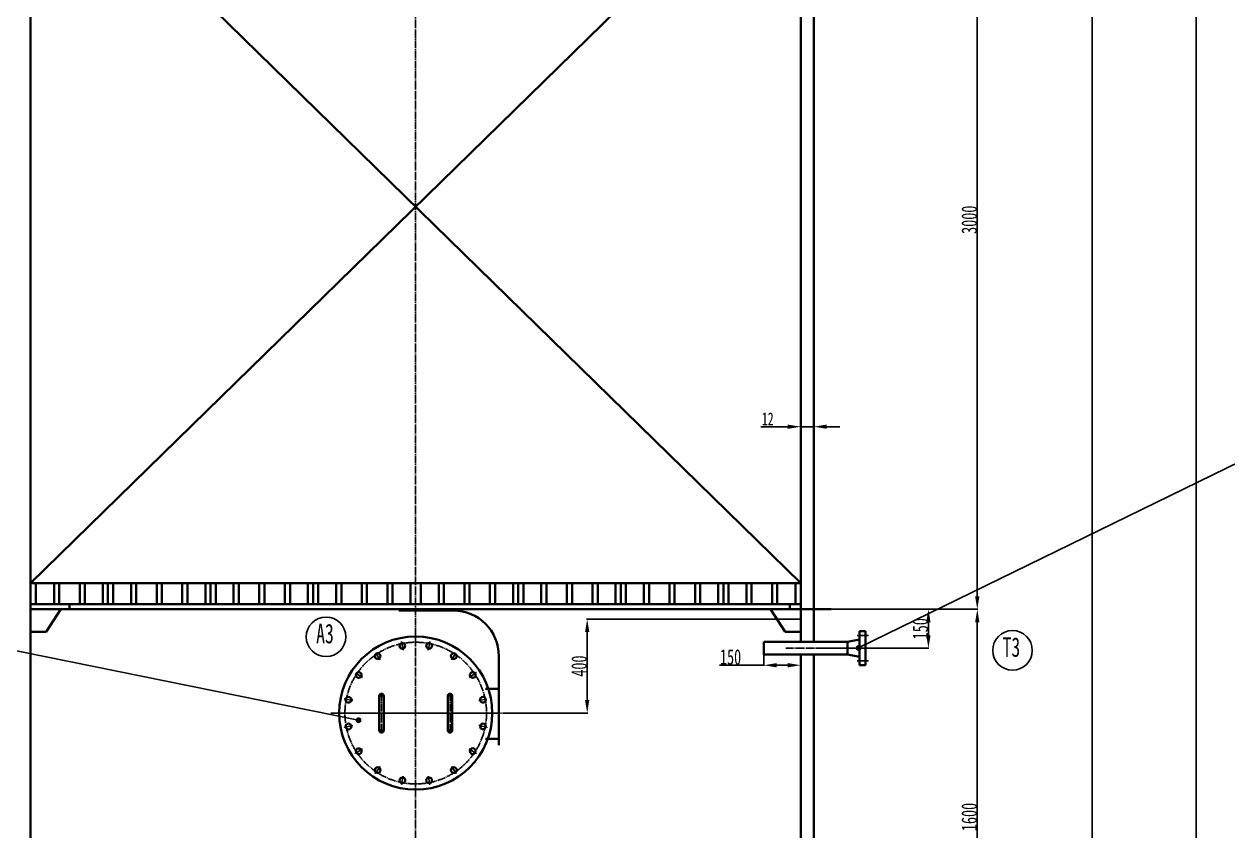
# Model space of a CAD drawing. Header units: millimetres. Extents: x -8910 to 8910, y -12615 to 12615.
# Drawn here: x -6262 to -1624, y 2558 to 5665 of the extents above; entities that cross this region are included whole.
import ezdxf

# ---------------------------------------------------------------- set-up
doc = ezdxf.new("R2010")
doc.units = ezdxf.units.MM
doc.linetypes.add('EB_DASHDOT', pattern=[39, 30, -3, 3, -3])
for name, color, linetype, lineweight in [('CAXA0', 7, 'Continuous', 35), ('CAXA1', 1, 'EB_DASHDOT', 25), ('CAXA3', 7, 'Continuous', 25), ('CAXA4', 2, 'Continuous', 25)]:
    doc.layers.add(name, color=color, linetype=linetype, lineweight=lineweight)
doc.styles.add('标准', font='SIMFANG.TTF', dxfattribs={"width": 0.667})
doc.dimstyles.new('机械', dxfattribs={"dimtxt": 50, "dimasz": 50, "dimexe": 10, "dimexo": 5, "dimgap": 5, "dimtad": 1, "dimdec": 0, "dimdsep": 46, "dimtxsty": '标准', "dimcen": 0, "dimdle": 6, "dimazin": 2, "dimtfac": 1, "dimtdec": 0, "dimtmove": 0, "dimatfit": 3, "dimldrblk": 'NONE', "dimfxl": 1, "dimtolj": 1, "dimtzin": 0, "dimarcsym": 0})
doc.dimstyles.new('标准', dxfattribs={"dimtxt": 3.5, "dimasz": 3.5, "dimexe": 2, "dimexo": 0, "dimtad": 1, "dimdec": 1, "dimdsep": 46, "dimtxsty": '标准', "dimcen": 0, "dimdle": 4, "dimazin": 2, "dimtfac": 1, "dimtdec": 1, "dimtmove": 0, "dimatfit": 3, "dimldrblk": 'NONE', "dimfxl": 1, "dimtolj": 1, "dimtzin": 0, "dimarcsym": 0})

# ---------------------------------------------------------------- blocks, each defined once
blk = doc.blocks.new('*D110')
at = {"layer": 'CAXA4', "color": 0, "lineweight": -2}
for p, q in [((-3269.9, 3374), (-4094.6, 3374)), ((-4092.6, 3061.9), (-4092.6, 3324)), ((-4386, 3011.9), (-4090.6, 3011.9))]:
    blk.add_line(p, q, dxfattribs=at)
at = {"layer": 'CAXA4', "color": 0}
for points in [[(-4100.9, 3324), (-4084.3, 3324), (-4092.6, 3374)], [(-4100.9, 3061.9), (-4084.3, 3061.9), (-4092.6, 3011.9)]]:
    blk.add_solid(points, dxfattribs=at)
at = {"layer": 'Defpoints', "color": 0}
for p in [(-4092.6, 3374), (-3269.9, 3374), (-4386, 3011.9)]:
    blk.add_point(p, dxfattribs=at)
at = {"layer": 'CAXA4', "color": 0, "insert": (-4123.2, 3193), "char_height": 60, "attachment_point": 5, "rotation": 90, "style": '标准'}
blk.add_mtext('\\A1;\\fFangSong_GB2312;400', dxfattribs=at)
blk = doc.blocks.new('_None')
blk = doc.blocks.new('*D111')
at = {"layer": 'CAXA4', "color": 0, "lineweight": -2}
for p, q in [((-3150.3, 6411.9), (-2588, 6411.9)), ((-2590, 6361.9), (-2590, 3461.9)), ((-3150.3, 3411.9), (-2588, 3411.9))]:
    blk.add_line(p, q, dxfattribs=at)
at = {"layer": 'CAXA4', "color": 0}
for points in [[(-2598.3, 6361.9), (-2581.6, 6361.9), (-2590, 6411.9)], [(-2598.3, 3461.9), (-2581.6, 3461.9), (-2590, 3411.9)]]:
    blk.add_solid(points, dxfattribs=at)
at = {"layer": 'Defpoints', "color": 0}
for p in [(-3150.3, 6411.9), (-3150.3, 3411.9), (-2590, 3411.9)]:
    blk.add_point(p, dxfattribs=at)
at = {"layer": 'CAXA4', "color": 0, "insert": (-2620.6, 4911.9), "char_height": 60, "attachment_point": 5, "rotation": 90, "style": '标准'}
blk.add_mtext('\\A1;\\fFangSong_GB2312;3000', dxfattribs=at)
blk = doc.blocks.new('*D109')
at = {"layer": 'CAXA4', "color": 0, "lineweight": -2}
for p, q in [((-3153.3, 3411.9), (-2776.2, 3411.9)), ((-2778.2, 3361.9), (-2778.2, 3311.9)), ((-3210.9, 3261.9), (-2776.2, 3261.9))]:
    blk.add_line(p, q, dxfattribs=at)
at = {"layer": 'CAXA4', "color": 0}
for points in [[(-2786.6, 3361.9), (-2769.9, 3361.9), (-2778.2, 3411.9)], [(-2786.6, 3311.9), (-2769.9, 3311.9), (-2778.2, 3261.9)]]:
    blk.add_solid(points, dxfattribs=at)
at = {"layer": 'Defpoints', "color": 0}
for p in [(-3153.3, 3411.9), (-3210.9, 3261.9), (-2778.2, 3261.9)]:
    blk.add_point(p, dxfattribs=at)
at = {"layer": 'CAXA4', "color": 0, "insert": (-2808.9, 3336.9), "char_height": 60, "attachment_point": 5, "rotation": 90, "style": '标准'}
blk.add_mtext('\\A1;\\fFangSong_GB2312;150', dxfattribs=at)
blk = doc.blocks.new('*D107')
at = {"layer": 'CAXA4', "color": 0, "lineweight": -2}
for p, q in [((-3153.3, 3411.9), (-2588, 3411.9)), ((-2590, 1861.9), (-2590, 3361.9)), ((-3153.3, 1811.9), (-2588, 1811.9))]:
    blk.add_line(p, q, dxfattribs=at)
at = {"layer": 'CAXA4', "color": 0}
for points in [[(-2598.3, 3361.9), (-2581.6, 3361.9), (-2590, 3411.9)], [(-2598.3, 1861.9), (-2581.6, 1861.9), (-2590, 1811.9)]]:
    blk.add_solid(points, dxfattribs=at)
at = {"layer": 'Defpoints', "color": 0}
for p in [(-3153.3, 3411.9), (-2590, 3411.9), (-3153.3, 1811.9)]:
    blk.add_point(p, dxfattribs=at)
at = {"layer": 'CAXA4', "color": 0, "insert": (-2620.6, 2611.9), "char_height": 60, "attachment_point": 5, "rotation": 90, "style": '标准'}
blk.add_mtext('\\A1;\\fFangSong_GB2312;1600', dxfattribs=at)
blk = doc.blocks.new('*D98')
at = {"layer": 'CAXA4', "color": 0, "lineweight": -2}
for p, q in [((-4153.3, 9865.9), (-1744.2, 9865.9)), ((-1746.2, 9815.9), (-1746.2, -10038.1)), ((-2953.3, -10088.1), (-1744.2, -10088.1))]:
    blk.add_line(p, q, dxfattribs=at)
at = {"layer": 'CAXA4', "color": 0}
for points in [[(-1754.5, 9815.9), (-1737.9, 9815.9), (-1746.2, 9865.9)], [(-1754.5, -10038.1), (-1737.9, -10038.1), (-1746.2, -10088.1)]]:
    blk.add_solid(points, dxfattribs=at)
at = {"layer": 'Defpoints', "color": 0}
for p in [(-4153.3, 9865.9), (-2953.3, -10088.1), (-1746.2, -10088.1)]:
    blk.add_point(p, dxfattribs=at)
at = {"layer": 'CAXA4', "color": 0, "insert": (-1776.8, -111.1), "char_height": 60, "attachment_point": 5, "rotation": 90, "style": '标准'}
blk.add_mtext('\\A1;\\fFangSong_GB2312;～19954', dxfattribs=at)
blk = doc.blocks.new('CAXBLOCK163', base_point=(-7672, 3470.2))
at = {"layer": 'CAXA3', "linetype": 'Continuous', "lineweight": 25}
blk.add_hatch(color=0, dxfattribs=at).paths.add_polyline_path([(-4962, 2984.4), (-4962.1, 2986.1), (-4962.5, 2987.9), (-4963.2, 2989.5), (-4964.1, 2991), (-4965.2, 2992.3), (-4966.6, 2993.5), (-4968.1, 2994.4), (-4969.7, 2995.1), (-4971.4, 2995.5), (-4973.2, 2995.6), (-4975, 2995.5), (-4976.7, 2995.1), (-4978.3, 2994.4), (-4979.8, 2993.5), (-4981.2, 2992.3), (-4982.3, 2991), (-4983.2, 2989.5), (-4983.9, 2987.9), (-4984.3, 2986.1), (-4984.5, 2984.4), (-4984.3, 2982.6), (-4983.9, 2980.9), (-4983.2, 2979.3), (-4982.3, 2977.8), (-4981.2, 2976.4), (-4979.8, 2975.3), (-4978.3, 2974.4), (-4976.7, 2973.7), (-4975, 2973.3), (-4973.2, 2973.1), (-4971.4, 2973.3), (-4969.7, 2973.7), (-4968.1, 2974.4), (-4966.6, 2975.3), (-4965.2, 2976.4), (-4964.1, 2977.8), (-4963.2, 2979.3), (-4962.5, 2980.9), (-4962.1, 2982.6)], flags=0)
at = {"layer": 'CAXA3', "color": 0, "linetype": 'Continuous', "lineweight": 25}
for p, q in [((-7372, 3470.2), (-7672, 3470.2)), ((-4973.2, 2984.4), (-7372, 3470.2))]:
    blk.add_line(p, q, dxfattribs=at)
at = {"layer": 'CAXA3', "color": 0, "linetype": 'Continuous', "lineweight": 25, "insert": (-7598, 3691.8), "char_height": 150, "attachment_point": 1, "style": '标准'}
blk.add_mtext('\\fFangSong_GB2312;21', dxfattribs=at)
blk = doc.blocks.new('CAXBLOCK162', base_point=(-4973.2, 2984.4))
at = {"layer": 'CAXA3', "color": 0}
blk.add_blockref('CAXBLOCK163', (-7672, 3470.2), dxfattribs=at)
blk = doc.blocks.new('CAXBLOCK175', base_point=(-1129.8, 3982.8))
at = {"layer": 'CAXA3', "linetype": 'Continuous', "lineweight": 25}
blk.add_hatch(color=0, dxfattribs=at).paths.add_polyline_path([(-2891.4, 3262.7), (-2891.5, 3264.4), (-2891.9, 3266.1), (-2892.6, 3267.8), (-2893.5, 3269.3), (-2894.7, 3270.6), (-2896, 3271.8), (-2897.5, 3272.7), (-2899.1, 3273.4), (-2900.9, 3273.8), (-2902.6, 3273.9), (-2904.4, 3273.8), (-2906.1, 3273.4), (-2907.7, 3272.7), (-2909.2, 3271.8), (-2910.6, 3270.6), (-2911.7, 3269.3), (-2912.6, 3267.8), (-2913.3, 3266.1), (-2913.7, 3264.4), (-2913.9, 3262.7), (-2913.7, 3260.9), (-2913.3, 3259.2), (-2912.6, 3257.5), (-2911.7, 3256), (-2910.6, 3254.7), (-2909.2, 3253.6), (-2907.7, 3252.6), (-2906.1, 3252), (-2904.4, 3251.5), (-2902.6, 3251.4), (-2900.9, 3251.5), (-2899.1, 3252), (-2897.5, 3252.6), (-2896, 3253.6), (-2894.7, 3254.7), (-2893.5, 3256), (-2892.6, 3257.5), (-2891.9, 3259.2), (-2891.5, 3260.9)], flags=0)
at = {"layer": 'CAXA3', "color": 0, "linetype": 'Continuous', "lineweight": 25}
for p, q in [((-2902.6, 3262.7), (-1429.8, 3982.8)), ((-1429.8, 3982.8), (-1129.8, 3982.8))]:
    blk.add_line(p, q, dxfattribs=at)
at = {"layer": 'CAXA3', "color": 0, "linetype": 'Continuous', "lineweight": 25, "insert": (-1355.8, 4204.4), "char_height": 150, "attachment_point": 1, "style": '标准'}
blk.add_mtext('\\fFangSong_GB2312;32', dxfattribs=at)
blk = doc.blocks.new('CAXBLOCK176', base_point=(-1129.8, 4282.8))
at = {"layer": 'CAXA3', "color": 0, "linetype": 'Continuous', "lineweight": 25}
for p, q in [((-1429.8, 3982.8), (-1429.8, 4282.8)), ((-1429.8, 4282.8), (-1129.8, 4282.8))]:
    blk.add_line(p, q, dxfattribs=at)
at = {"layer": 'CAXA3', "color": 0, "linetype": 'Continuous', "lineweight": 25, "insert": (-1355.8, 4504.4), "char_height": 150, "attachment_point": 1, "style": '标准'}
blk.add_mtext('\\fFangSong_GB2312;31', dxfattribs=at)
blk = doc.blocks.new('CAXBLOCK174', base_point=(-2902.6, 3262.7))
at = {"layer": 'CAXA3', "color": 0}
for name, p in [('CAXBLOCK176', (-1129.8, 4282.8)), ('CAXBLOCK175', (-1129.8, 3982.8))]:
    blk.add_blockref(name, p, dxfattribs=at)
blk = doc.blocks.new('*D106')
at = {"layer": 'CAXA4', "color": 0, "lineweight": -2}
for p, q in [((-3103.3, 8711.9), (-2145.3, 8711.9)), ((-2147.3, 8661.9), (-2147.3, -5538.1)), ((-3103.3, -5588.1), (-2145.3, -5588.1))]:
    blk.add_line(p, q, dxfattribs=at)
at = {"layer": 'CAXA4', "color": 0}
for points in [[(-2155.7, 8661.9), (-2139, 8661.9), (-2147.3, 8711.9)], [(-2155.7, -5538.1), (-2139, -5538.1), (-2147.3, -5588.1)]]:
    blk.add_solid(points, dxfattribs=at)
at = {"layer": 'Defpoints', "color": 0}
for p in [(-3103.3, 8711.9), (-3103.3, -5588.1), (-2147.3, -5588.1)]:
    blk.add_point(p, dxfattribs=at)
at = {"layer": 'CAXA4', "color": 0, "insert": (-2178, 1561.9), "char_height": 60, "attachment_point": 5, "rotation": 90, "style": '标准'}
blk.add_mtext('\\A1;\\fFangSong_GB2312;14300', dxfattribs=at)
blk = doc.blocks.new('*D157')
at = {"layer": 'CAXA4', "color": 0, "lineweight": -2}
for p, q in [((-3412.3, 3237.7), (-3412.3, 3194.3)), ((-3269.9, 3218.5), (-3269.9, 3194.3)), ((-3412.3, 3196.3), (-3583.2, 3196.3)), ((-3319.9, 3196.3), (-3362.3, 3196.3))]:
    blk.add_line(p, q, dxfattribs=at)
at = {"layer": 'CAXA4', "color": 0}
for points in [[(-3362.3, 3204.6), (-3362.3, 3188), (-3412.3, 3196.3)], [(-3319.9, 3204.6), (-3319.9, 3188), (-3269.9, 3196.3)]]:
    blk.add_solid(points, dxfattribs=at)
at = {"layer": 'Defpoints', "color": 0}
for p in [(-3412.3, 3237.7), (-3269.9, 3218.5), (-3269.9, 3196.3)]:
    blk.add_point(p, dxfattribs=at)
at = {"layer": 'CAXA4', "color": 0, "insert": (-3540.3, 3227.6), "char_height": 60, "attachment_point": 5, "style": '标准'}
blk.add_mtext('\\A1;150', dxfattribs=at)
blk = doc.blocks.new('*D178')
at = {"layer": 'CAXA4', "color": 0, "lineweight": -2}
for p, q in [((-3319.9, 4114.9), (-3424.2, 4114.9)), ((-3269.9, 3516.9), (-3269.9, 4124.9)), ((-3219.9, 4114.9), (-3269.9, 4114.9)), ((-3219.9, 3416.9), (-3219.9, 4124.9)), ((-3169.9, 4114.9), (-3119.9, 4114.9))]:
    blk.add_line(p, q, dxfattribs=at)
at = {"layer": 'CAXA4', "color": 0}
for points in [[(-3319.9, 4123.2), (-3319.9, 4106.6), (-3269.9, 4114.9)], [(-3169.9, 4123.2), (-3169.9, 4106.6), (-3219.9, 4114.9)]]:
    blk.add_solid(points, dxfattribs=at)
at = {"layer": 'Defpoints', "color": 0}
for p in [(-3269.9, 4114.9), (-3269.9, 3511.9), (-3219.9, 3411.9)]:
    blk.add_point(p, dxfattribs=at)
at = {"layer": 'CAXA4', "color": 0, "insert": (-3397.1, 4145), "char_height": 50, "attachment_point": 5, "style": '标准'}
blk.add_mtext('\\A1;12', dxfattribs=at)

msp = doc.modelspace()

# ---------------------------------------------------------------- linework, layer by layer
at = {"layer": 'CAXA0'}
for p, q in [((-3269.91, 8751.91), (-3269.91, 3286.05)), ((-3219.91, 8751.91), (-3219.91, 3286.05)), ((-6236.66, 6691.87), (-6236.66, 3431.88)), ((-6236.66, 3411.88), (-6236.66, 6691.87)), ((-3269.91, 3431.88), (-3269.91, 6691.87)), ((-6236.66, 6411.91), (-3269.91, 3511.88)), ((-3269.91, 6411.91), (-6236.66, 3511.88)), ((-6236.66, 3511.88), (-6236.66, 3431.88)), ((-6236.66, 3511.88), (-3269.91, 3511.88)), ((-6236.66, 3511.88), (-6236.66, 3431.88)), ((-6216.66, 3511.88), (-6216.66, 3431.88)), ((-6216.66, 3511.88), (-6216.66, 3431.88)), ((-6146.01, 3511.88), (-6146.01, 3431.88)), ((-6126.01, 3511.88), (-6126.01, 3431.88)), ((-6047.26, 3511.88), (-6047.26, 3431.88)), ((-6027.26, 3511.88), (-6027.26, 3431.88)), ((-5958.51, 3511.88), (-5958.51, 3431.88)), ((-5938.51, 3511.88), (-5938.51, 3431.88)), ((-5918.46, 3511.88), (-5918.46, 3431.88)), ((-5849.66, 3511.88), (-5849.66, 3431.88)), ((-5829.66, 3511.88), (-5829.66, 3431.88)), ((-5750.91, 3511.88), (-5750.91, 3431.88)), ((-5730.91, 3511.88), (-5730.91, 3431.88)), ((-5652.16, 3511.88), (-5652.16, 3431.88)), ((-5632.16, 3511.88), (-5632.16, 3431.88)), ((-5563.41, 3511.88), (-5563.41, 3431.88)), ((-5543.41, 3511.88), (-5543.41, 3431.88)), ((-5523.36, 3511.88), (-5523.36, 3431.88)), ((-5454.56, 3511.88), (-5454.56, 3431.88)), ((-5434.56, 3511.88), (-5434.56, 3431.88)), ((-5355.81, 3511.88), (-5355.81, 3431.88)), ((-5335.81, 3511.88), (-5335.81, 3431.88)), ((-5257.06, 3511.88), (-5257.06, 3431.88)), ((-5237.06, 3511.88), (-5237.06, 3431.88)), ((-5168.31, 3511.88), (-5168.31, 3431.88)), ((-5148.31, 3511.88), (-5148.31, 3431.88)), ((-5128.31, 3511.88), (-5128.31, 3431.88)), ((-5059.56, 3511.88), (-5059.56, 3431.88)), ((-5039.56, 3511.88), (-5039.56, 3431.88)), ((-4960.81, 3511.88), (-4960.81, 3431.88)), ((-4940.81, 3511.88), (-4940.81, 3431.88)), ((-4862.06, 3511.88), (-4862.06, 3431.88)), ((-4842.06, 3511.88), (-4842.06, 3431.88)), ((-4773.31, 3511.88), (-4773.31, 3431.88)), ((-4733.31, 3511.88), (-4733.31, 3431.88)), ((-4664.56, 3511.88), (-4664.56, 3431.88)), ((-4644.56, 3511.88), (-4644.56, 3431.88)), ((-4565.76, 3511.88), (-4565.76, 3431.88)), ((-4545.76, 3511.88), (-4545.76, 3431.88)), ((-4467.01, 3511.88), (-4467.01, 3431.88)), ((-4447.01, 3511.88), (-4447.01, 3431.88)), ((-4378.26, 3511.88), (-4378.26, 3431.88)), ((-4358.26, 3511.88), (-4358.26, 3431.88)), ((-4338.26, 3511.88), (-4338.26, 3431.88)), ((-4269.51, 3511.88), (-4269.51, 3431.88)), ((-4249.51, 3511.88), (-4249.51, 3431.88)), ((-4170.76, 3511.88), (-4170.76, 3431.88)), ((-4150.76, 3511.88), (-4150.76, 3431.88)), ((-4072.01, 3511.88), (-4072.01, 3431.88)), ((-4052.01, 3511.88), (-4052.01, 3431.88)), ((-3983.21, 3511.88), (-3983.21, 3431.88)), ((-3963.16, 3511.88), (-3963.16, 3431.88)), ((-3943.16, 3511.88), (-3943.16, 3431.88)), ((-3874.41, 3511.88), (-3874.41, 3431.88)), ((-3854.41, 3511.88), (-3854.41, 3431.88)), ((-3775.66, 3511.88), (-3775.66, 3431.88)), ((-3755.66, 3511.88), (-3755.66, 3431.88)), ((-3676.91, 3511.88), (-3676.91, 3431.88)), ((-3656.91, 3511.88), (-3656.91, 3431.88)), ((-3588.11, 3511.88), (-3588.11, 3431.88)), ((-3568.06, 3511.88), (-3568.06, 3431.88)), ((-3548.06, 3511.88), (-3548.06, 3431.88)), ((-3479.31, 3511.88), (-3479.31, 3431.88)), ((-3459.31, 3511.88), (-3459.31, 3431.88)), ((-3380.56, 3511.88), (-3380.56, 3431.88)), ((-3360.56, 3511.88), (-3360.56, 3431.88)), ((-3289.91, 3511.88), (-3289.91, 3431.88)), ((-3269.91, 3511.88), (-3269.91, 3431.88)), ((-6236.66, 3431.88), (-3269.91, 3431.88)), ((-6086.69, 3411.88), (-6086.69, 3431.88)), ((-3311.36, 3411.88), (-3311.36, 3431.88)), ((-6236.66, 3411.88), (-3153.29, 3411.88)), ((-6236.66, -1168.12), (-6236.66, 3411.88)), ((-6120.03, 3411.85), (-6176.26, 3324.53)), ((-4817.68, 3407.22), (-4608.77, 3407.22)), ((-3386.54, 3411.85), (-3330.32, 3324.53)), ((-3269.91, 3286.05), (-3269.91, 3411.88)), ((-6176.26, 3324.53), (-6236.66, 3324.53)), ((-3330.32, 3324.53), (-3269.91, 3324.53)), ((-3089.92, 3286.05), (-3043.92, 3295.55)), ((-3043.92, 3196.9), (-3043.92, 3326.9)), ((-3019.92, 3326.9), (-3043.92, 3326.9)), ((-3019.92, 3196.9), (-3019.92, 3326.9)), ((-3089.92, 3286.05), (-3412.3, 3286.05)), ((-3412.3, 3286.05), (-3412.3, 3237.75)), ((-3202.89, 3261.86), (-3202.89, 3261.91)), ((-3089.92, 3237.75), (-3089.92, 3286.05)), ((-4432.77, 2888.08), (-4432.77, 3231.22)), ((-3089.92, 3237.75), (-3412.3, 3237.75)), ((-3269.91, -1168.12), (-3269.91, 3237.75)), ((-3269.91, 3237.75), (-3269.91, -2574.68)), ((-3219.91, 3237.75), (-3219.91, -2324.68)), ((-3089.92, 3237.75), (-3043.92, 3228.25)), ((-3019.92, 3196.9), (-3043.92, 3196.9)), ((-4893.81, 3077.93), (-4893.81, 2945.93)), ((-4876.21, 3077.93), (-4876.21, 2945.93)), ((-4629.81, 3077.93), (-4629.81, 2945.93)), ((-4612.21, 3077.93), (-4612.21, 2945.93)), ((-4484.6, 3105.33), (-4432.77, 3105.33)), ((-4484.6, 2913.36), (-4432.77, 2913.36))]:
    msp.add_line(p, q, dxfattribs=at)
for centre, radius in [((-4753.01, 3011.93), 294.8), ((-4804.6, 3270.88), 11), ((-4701.57, 3270.91), 11), ((-4899.77, 3231.43), 11), ((-4606.38, 3231.51), 11), ((-4972.6, 3158.56), 11), ((-4533.51, 3158.69), 11), ((-5012, 3063.36), 11), ((-4494.05, 3063.51), 11), ((-5011.96, 2960.34), 11), ((-4494.02, 2960.49), 11), ((-4972.51, 2865.16), 11), ((-4533.42, 2865.29), 11), ((-4899.64, 2792.34), 11), ((-4606.25, 2792.42), 11), ((-4804.44, 2752.94), 11), ((-4701.42, 2752.97), 11)]:
    msp.add_circle(centre, radius, dxfattribs=at)
for centre, radius, start, end in [((-4608.77, 3231.22), 176, 0, 90), ((-4885.01, 3077.93), 8.8, 0, 180), ((-4621.01, 3077.93), 8.8, 0, 180), ((-4885.01, 2945.93), 8.8, 180, 360), ((-4621.01, 2945.93), 8.8, 180, 360)]:
    msp.add_arc(centre, radius, start, end, dxfattribs=at)
at = {"layer": 'CAXA1', "linetype": 'EB_DASHDOT', "lineweight": 25}
for p, q in [((-4753.29, 8917.43), (-4753.29, -4074.89)), ((-5050.81, 3011.93), (-4455.21, 3011.93))]:
    msp.add_line(p, q, dxfattribs=at)
at = {"layer": 'CAXA1'}
for p, q in [((-3009.16, 3311.15), (-3052.18, 3311.15)), ((-4801.27, 3254.52), (-4807.87, 3287.71)), ((-4704.76, 3254.52), (-4698.16, 3287.71)), ((-3327.57, 3261.88), (-2979.27, 3261.88)), ((-4890.43, 3217.58), (-4909.23, 3245.72)), ((-4615.6, 3217.59), (-4596.79, 3245.73)), ((-3009.16, 3212.62), (-3052.18, 3212.62)), ((-4958.67, 3149.34), (-4986.81, 3168.14)), ((-4547.35, 3149.35), (-4519.21, 3168.15)), ((-4995.6, 3060.17), (-5028.79, 3066.78)), ((-4893.81, 3077.93), (-4876.21, 3077.93)), ((-4885.01, 3086.73), (-4885.01, 2937.13)), ((-4612.21, 3077.93), (-4629.81, 3077.93)), ((-4621.01, 3086.73), (-4621.01, 2937.13)), ((-4510.42, 3060.19), (-4477.22, 3066.79)), ((-5080.12, 3011.94), (-4385.97, 3011.94)), ((-4995.6, 2963.67), (-5028.79, 2957.06)), ((-4893.81, 2945.93), (-4876.21, 2945.93)), ((-4612.21, 2945.93), (-4629.81, 2945.93)), ((-4510.42, 2963.68), (-4477.22, 2957.07)), ((-4958.66, 2874.5), (-4986.8, 2855.7)), ((-4547.35, 2874.51), (-4519.21, 2855.71)), ((-4890.42, 2806.26), (-4909.22, 2778.12)), ((-4615.59, 2806.27), (-4596.78, 2778.13)), ((-4801.83, 2769.34), (-4808.43, 2736.14)), ((-4704.75, 2769.34), (-4698.15, 2736.14))]:
    msp.add_line(p, q, dxfattribs=at)
msp.add_circle((-4753.01, 3011.93), 272.8, dxfattribs=at)
at = {"layer": 'CAXA3'}
for centre in [(-5098.4, 3305.69), (-2454.32, 3253.5)]:
    msp.add_circle(centre, 76.34, dxfattribs=at)

# ---------------------------------------------------------------- block references
for name, p in [('CAXBLOCK174', (-3047, 3262.66)), ('CAXBLOCK162', (-4973.2, 2984.38))]:
    msp.add_blockref(name, p, dxfattribs=at)

# ---------------------------------------------------------------- texts
at = {"layer": 'CAXA4', "linetype": 'Continuous', "lineweight": 25, "char_height": 75, "attachment_point": 1, "style": '标准'}
for s, insert in [('\\fFangSong_GB2312;A3', (-5136.65, 3355.8)), ('\\fFangSong_GB2312;T3', (-2492.56, 3303.62))]:
    msp.add_mtext(s, dxfattribs=dict(at, insert=insert))

# ---------------------------------------------------------------- dimensions: what is measured, and where the dimension line sits
at = {"layer": 'CAXA4'}
for base, p1, p2, angle, text, picture, middle in [((-1746.19, -10088.09), (-4153.29, 9865.91), (-2953.27, -10088.09), 90, '\\fFangSong_GB2312;～19954', '*D98', (-1776.81, -111.09)), ((-2147.35, -5588.09), (-3103.29, 8711.91), (-3103.29, -5588.09), 270, '\\fFangSong_GB2312;14300', '*D106', (-2177.97, 1561.91)), ((-2589.97, 3411.91), (-3150.29, 6411.91), (-3150.29, 3411.91), 270, '\\fFangSong_GB2312;3000', '*D111', (-2620.59, 4911.91)), ((-2778.23, 3261.88), (-3153.29, 3411.88), (-3210.94, 3261.88), 90, '\\fFangSong_GB2312;150', '*D109', (-2808.85, 3336.88)), ((-2589.97, 3411.88), (-3153.29, 1811.92), (-3153.29, 3411.88), 90, '\\fFangSong_GB2312;1600', '*D107', (-2620.59, 2611.9)), ((-4092.6, 3374.04), (-4385.97, 3011.94), (-3269.91, 3374.04), 90, '\\fFangSong_GB2312;400', '*D110', (-4123.23, 3192.99))]:
    dim = msp.add_linear_dim(base=base, p1=p1, p2=p2, angle=angle, text=text, dimstyle='标准', override={"dimtxt": 60, "dimasz": 50}, dxfattribs=at)
    dim.commit()
    dim.dimension.update_dxf_attribs({"geometry": picture, "text_midpoint": middle})
dim = msp.add_linear_dim(base=(-3269.91, 4114.91), p1=(-3219.91, 3411.88), p2=(-3269.91, 3511.88), text='12', dimstyle='机械', dxfattribs=at)
dim.commit()
dim.dimension.update_dxf_attribs({"geometry": '*D178', "text_midpoint": (-3397.06, 4145.01)})
dim = msp.add_linear_dim(base=(-3269.91, 3196.31), p1=(-3412.3, 3237.75), p2=(-3269.91, 3218.54), text='150', dimstyle='标准', override={"dimtxt": 60, "dimasz": 50}, dxfattribs=at)
dim.commit()
dim.dimension.update_dxf_attribs({"geometry": '*D157', "text_midpoint": (-3540.32, 3196.31), "dimtype": 160})

doc.saveas('drawing.dxf')
